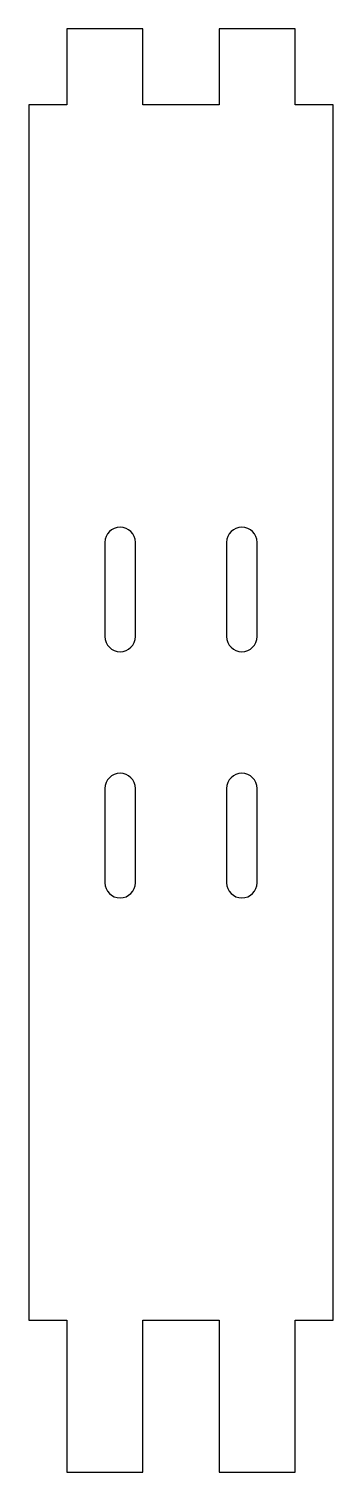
# Model space of a CAD drawing. Header units: millimetres. Extents: x -10 to 10, y -50 to 45.
import ezdxf

# ---------------------------------------------------------------- set-up
doc = ezdxf.new("R2010")
doc.units = ezdxf.units.MM

msp = doc.modelspace()

# ---------------------------------------------------------------- linework, layer by layer
at = {"color": 7, "linetype": 'Continuous', "lineweight": 25}
for p, q in [((-2.5, 45), (-7.5, 45)), ((-7.5, 45), (-7.5, 40)), ((-2.5, 40), (-2.5, 45)), ((7.5, 45), (2.5, 45)), ((2.5, 45), (2.5, 40)), ((7.5, 40), (7.5, 45)), ((-7.5, 40), (-10, 40)), ((-10, 40), (-10, -40)), ((2.5, 40), (-2.5, 40)), ((10, 40), (7.5, 40)), ((10, -40), (10, 40)), ((-5, 11.2), (-5, 5)), ((-3, 5), (-3, 11.2)), ((3, 11.2), (3, 5)), ((5, 5), (5, 11.2)), ((-5, -5), (-5, -11.2)), ((-3, -11.2), (-3, -5)), ((3, -5), (3, -11.2)), ((5, -11.2), (5, -5)), ((-10, -40), (-7.5, -40)), ((-7.5, -40), (-7.5, -50)), ((-2.5, -50), (-2.5, -40)), ((-2.5, -40), (2.5, -40)), ((2.5, -40), (2.5, -50)), ((7.5, -50), (7.5, -40)), ((7.5, -40), (10, -40)), ((-7.5, -50), (-2.5, -50)), ((2.5, -50), (7.5, -50))]:
    msp.add_line(p, q, dxfattribs=at)
for centre, start, end in [((-4, 11.2), 0, 180), ((4, 11.2), 0, 180), ((-4, 5), 180, 0), ((4, 5), 180, 0), ((-4, -5), 0, 180), ((4, -5), 0, 180), ((-4, -11.2), 180, 0), ((4, -11.2), 180, 0)]:
    msp.add_arc(centre, 1, start, end, dxfattribs=at)

doc.saveas('drawing.dxf')
